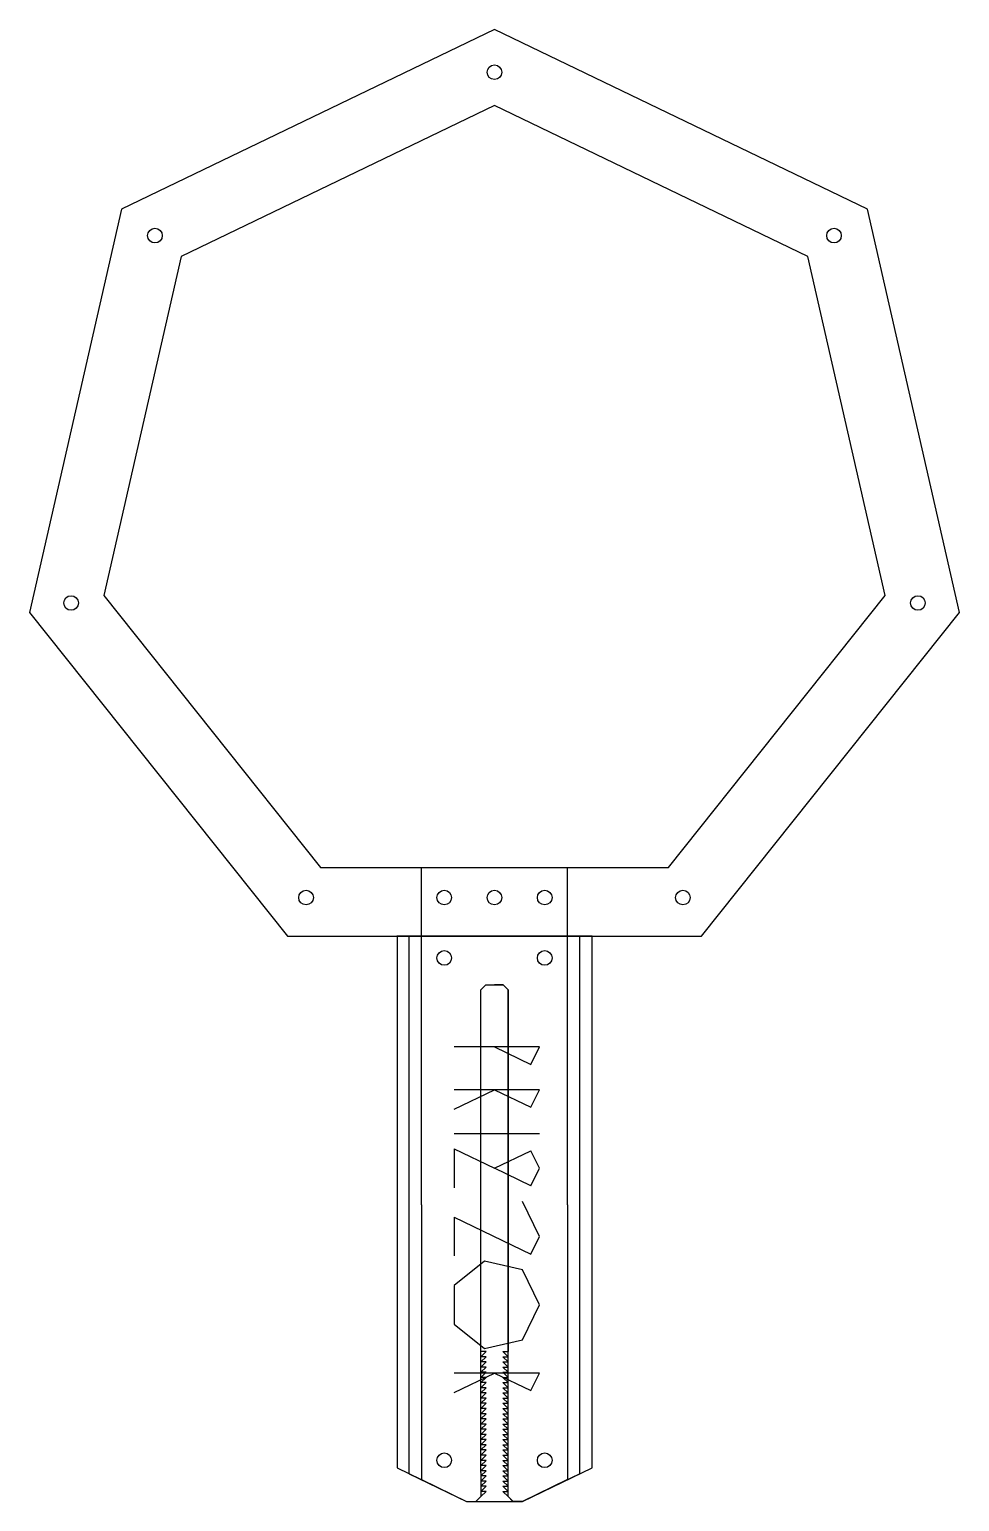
# Model space of a CAD drawing. Header units: inches. Extents: x 36 to 227, y 57 to 359.
import ezdxf

# ---------------------------------------------------------------- set-up
doc = ezdxf.new("R2010")
doc.units = ezdxf.units.IN
doc.header["$MEASUREMENT"] = 0
for name, color, linetype in [('antenna', 121, 'Continuous'), ('handle 1', 4, 'Continuous'), ('handle 2', 221, 'Continuous'), ('handle 3', 3, 'Continuous'), ('handle artwork', 6, 'Continuous')]:
    doc.layers.add(name, color=color, linetype=linetype)

msp = doc.modelspace()

# ---------------------------------------------------------------- linework, layer by layer
at = {"layer": 'antenna'}
for points in [[(163.19, 173.2), (174.16, 173.2), (227.07, 239.55), (208.19, 322.29), (131.72, 359.12), (55.26, 322.29), (36.38, 239.55), (89.29, 173.2), (100.26, 173.2)], [(131.72, 343.5), (67.47, 312.56), (51.6, 243.03), (96.06, 187.27), (167.38, 187.27), (211.85, 243.03), (195.98, 312.56)]]:
    msp.add_lwpolyline(points, close=True, dxfattribs=at)
for centre in [(131.72, 350.35), (62.11, 316.83), (201.33, 316.83), (44.92, 241.5), (218.52, 241.5), (93.09, 181.1), (121.42, 181.1), (131.72, 181.1), (142.02, 181.1), (170.35, 181.1), (170.35, 181.1)]:
    msp.add_circle(centre, 1.5, dxfattribs=at)
at = {"layer": 'handle 1'}
for p, q in [((116.74, 118.07), (116.74, 187.27)), ((116.74, 187.27), (146.71, 187.27)), ((146.71, 118.07), (146.71, 187.27)), ((116.74, 118.07), (116.74, 61.73)), ((146.71, 118.07), (146.71, 61.72)), ((116.74, 61.73), (126.01, 57.23)), ((146.71, 61.72), (137.43, 57.23)), ((126.01, 57.23), (137.43, 57.23))]:
    msp.add_line(p, q, dxfattribs=at)
for centre in [(121.42, 181.1), (131.72, 181.1), (142.02, 181.1), (121.42, 168.71), (142.02, 168.71), (121.42, 65.69), (121.42, 65.69), (142.02, 65.69)]:
    msp.add_circle(centre, 1.5, dxfattribs=at)
at = {"layer": 'handle 2'}
for p, q in [((114.24, 62.94), (114.24, 173.2)), ((149.21, 62.94), (149.21, 173.2)), ((129.92, 163.2), (128.92, 162.2)), ((129.92, 163.2), (131.72, 163.2)), ((133.52, 163.2), (131.72, 163.2)), ((133.52, 163.2), (134.52, 162.2)), ((128.92, 63.2), (128.92, 162.2)), ((134.52, 58.24), (134.52, 162.2)), ((114.24, 62.94), (126.01, 57.23)), ((128.92, 63.2), (128.92, 58.24)), ((149.21, 62.94), (137.43, 57.23)), ((128.92, 58.24), (127.92, 57.24)), ((135.52, 57.24), (134.52, 58.24)), ((126.01, 57.23), (127.92, 57.24)), ((137.43, 57.23), (135.52, 57.24))]:
    msp.add_line(p, q, dxfattribs=at)
msp.add_lwpolyline([(114.24, 173.2), (130.46, 173.2), (149.21, 173.2)], dxfattribs=at)
for centre in [(121.42, 168.71), (142.02, 168.71), (121.42, 65.69), (142.02, 65.69)]:
    msp.add_circle(centre, 1.5, dxfattribs=at)
at = {"layer": 'handle 3'}
for p, q in [((151.73, 173.2), (111.73, 173.2)), ((111.75, 173.2), (111.75, 64.15)), ((151.75, 64.15), (151.75, 173.2)), ((129.92, 163.2), (128.92, 162.2)), ((129.92, 163.2), (133.52, 163.2)), ((133.52, 163.2), (134.52, 162.2)), ((128.92, 88.01), (128.92, 162.2)), ((134.52, 162.2), (134.52, 88.01)), ((128.92, 86.94), (129.98, 88.01)), ((129.98, 88.01), (128.92, 88.01)), ((134.52, 86.94), (133.46, 88.01)), ((133.46, 88.01), (134.52, 88.01)), ((128.92, 85.88), (129.98, 86.94)), ((129.98, 86.94), (128.92, 86.94)), ((128.92, 84.82), (129.98, 85.88)), ((129.98, 85.88), (128.92, 85.88)), ((128.92, 83.76), (129.98, 84.82)), ((129.98, 84.82), (128.92, 84.82)), ((134.52, 85.88), (133.46, 86.94)), ((133.46, 86.94), (134.52, 86.94)), ((134.52, 84.82), (133.46, 85.88)), ((133.46, 85.88), (134.52, 85.88)), ((134.52, 83.76), (133.46, 84.82)), ((133.46, 84.82), (134.52, 84.82)), ((128.92, 82.69), (129.98, 83.76)), ((129.98, 83.76), (128.92, 83.76)), ((128.92, 81.63), (129.98, 82.69)), ((129.98, 82.69), (128.92, 82.69)), ((128.92, 80.57), (129.98, 81.63)), ((129.98, 81.63), (128.92, 81.63)), ((134.52, 82.69), (133.46, 83.76)), ((133.46, 83.76), (134.52, 83.76)), ((134.52, 81.63), (133.46, 82.69)), ((133.46, 82.69), (134.52, 82.69)), ((134.52, 80.57), (133.46, 81.63)), ((133.46, 81.63), (134.52, 81.63)), ((128.92, 79.5), (129.98, 80.57)), ((129.98, 80.57), (128.92, 80.57)), ((128.92, 78.44), (129.98, 79.5)), ((129.98, 79.5), (128.92, 79.5)), ((134.52, 79.5), (133.46, 80.57)), ((133.46, 80.57), (134.52, 80.57)), ((134.52, 78.44), (133.46, 79.5)), ((133.46, 79.5), (134.52, 79.5)), ((128.92, 77.38), (129.98, 78.44)), ((129.98, 78.44), (128.92, 78.44)), ((128.92, 76.31), (129.98, 77.38)), ((129.98, 77.38), (128.92, 77.38)), ((128.92, 75.25), (129.98, 76.31)), ((129.98, 76.31), (128.92, 76.31)), ((134.52, 77.38), (133.46, 78.44)), ((133.46, 78.44), (134.52, 78.44)), ((134.52, 76.31), (133.46, 77.38)), ((133.46, 77.38), (134.52, 77.38)), ((134.52, 75.25), (133.46, 76.31)), ((133.46, 76.31), (134.52, 76.31)), ((128.92, 74.19), (129.98, 75.25)), ((129.98, 75.25), (128.92, 75.25)), ((128.92, 73.13), (129.98, 74.19)), ((129.98, 74.19), (128.92, 74.19)), ((128.92, 72.06), (129.98, 73.13)), ((129.98, 73.13), (128.92, 73.13)), ((134.52, 74.19), (133.46, 75.25)), ((133.46, 75.25), (134.52, 75.25)), ((134.52, 73.13), (133.46, 74.19)), ((133.46, 74.19), (134.52, 74.19)), ((134.52, 72.06), (133.46, 73.13)), ((133.46, 73.13), (134.52, 73.13)), ((128.92, 71), (129.98, 72.06)), ((129.98, 72.06), (128.92, 72.06)), ((128.92, 69.94), (129.98, 71)), ((129.98, 71), (128.92, 71)), ((128.92, 68.87), (129.98, 69.94)), ((129.98, 69.94), (128.92, 69.94)), ((134.52, 71), (133.46, 72.06)), ((133.46, 72.06), (134.52, 72.06)), ((134.52, 69.94), (133.46, 71)), ((133.46, 71), (134.52, 71)), ((134.52, 68.87), (133.46, 69.94)), ((133.46, 69.94), (134.52, 69.94)), ((128.92, 67.81), (129.98, 68.87)), ((129.98, 68.87), (128.92, 68.87)), ((128.92, 66.75), (129.98, 67.81)), ((129.98, 67.81), (128.92, 67.81)), ((128.92, 65.68), (129.98, 66.75)), ((129.98, 66.75), (128.92, 66.75)), ((134.52, 67.81), (133.46, 68.87)), ((133.46, 68.87), (134.52, 68.87)), ((134.52, 66.75), (133.46, 67.81)), ((133.46, 67.81), (134.52, 67.81)), ((134.52, 65.68), (133.46, 66.75)), ((133.46, 66.75), (134.52, 66.75)), ((111.75, 64.15), (126.01, 57.23)), ((128.92, 64.62), (129.98, 65.68)), ((129.98, 65.68), (128.92, 65.68)), ((128.92, 63.56), (129.98, 64.62)), ((129.98, 64.62), (128.92, 64.62)), ((128.92, 62.5), (129.98, 63.56)), ((129.98, 63.56), (128.92, 63.56)), ((134.52, 64.62), (133.46, 65.68)), ((133.46, 65.68), (134.52, 65.68)), ((134.52, 63.56), (133.46, 64.62)), ((133.46, 64.62), (134.52, 64.62)), ((134.52, 62.5), (133.46, 63.56)), ((133.46, 63.56), (134.52, 63.56)), ((137.43, 57.26), (151.75, 64.15)), ((128.92, 61.43), (129.98, 62.5)), ((129.98, 62.5), (128.92, 62.5)), ((128.92, 60.37), (129.98, 61.43)), ((129.98, 61.43), (128.92, 61.43)), ((134.52, 61.43), (133.46, 62.5)), ((133.46, 62.5), (134.52, 62.5)), ((134.52, 60.37), (133.46, 61.43)), ((133.46, 61.43), (134.52, 61.43)), ((128.92, 58.24), (127.92, 57.24)), ((128.92, 59.31), (129.98, 60.37)), ((129.98, 60.37), (128.92, 60.37)), ((128.92, 58.24), (129.98, 59.31)), ((129.98, 59.31), (128.92, 59.31)), ((134.52, 59.31), (133.46, 60.37)), ((133.46, 60.37), (134.52, 60.37)), ((134.52, 58.24), (133.46, 59.31)), ((133.46, 59.31), (134.52, 59.31)), ((134.52, 58.24), (135.51, 57.25)), ((126.01, 57.23), (127.92, 57.24)), ((135.51, 57.25), (137.43, 57.26))]:
    msp.add_line(p, q, dxfattribs=at)
at = {"layer": 'handle 3', "color": 3}
for centre in [(121.42, 168.71), (142.02, 168.71), (121.42, 65.69), (142.02, 65.69)]:
    msp.add_circle(centre, 1.5, dxfattribs=at)
at = {"layer": 'handle artwork'}
for p, q in [((140.92, 150.45), (123.44, 150.45)), ((131.72, 150.45), (139.19, 146.85)), ((140.92, 141.68), (123.44, 141.68)), ((123.44, 137.68), (131.72, 141.68)), ((131.72, 141.68), (139.19, 138.08)), ((140.92, 132.67), (123.44, 132.67)), ((123.44, 129.57), (131.72, 125.58)), ((131.72, 125.58), (139.19, 129.17)), ((139.19, 121.98), (131.72, 125.58)), ((123.44, 115.57), (139.19, 107.98)), ((140.92, 83.58), (123.44, 83.58)), ((123.44, 79.59), (131.72, 83.58)), ((131.72, 83.58), (139.19, 79.98))]:
    msp.add_line(p, q, dxfattribs=at)
for points in [[(139.19, 146.85), (140.92, 150.45)], [(139.19, 138.08), (140.92, 141.68)], [(123.44, 129.57), (123.44, 121.59)], [(139.19, 121.98), (140.92, 125.58), (139.19, 129.17)], [(139.19, 107.98), (140.92, 111.58), (137.46, 118.77)], [(123.44, 115.57), (123.44, 107.59)], [(139.19, 79.98), (140.92, 83.58)]]:
    msp.add_lwpolyline(points, dxfattribs=at)
msp.add_lwpolyline([(140.92, 97.58), (137.46, 104.77), (129.68, 106.55), (123.44, 101.57), (123.44, 93.59), (129.68, 88.61), (137.46, 90.39)], close=True, dxfattribs=at)

doc.saveas('drawing.dxf')
